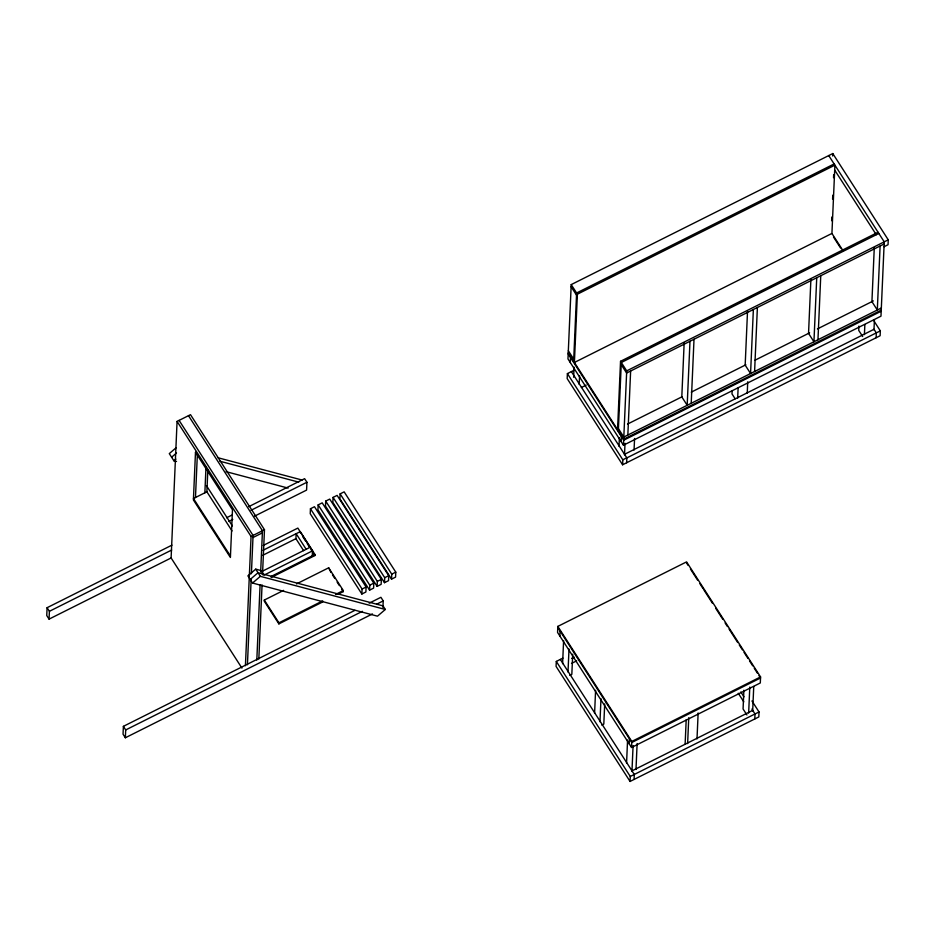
<?xml version="1.0" encoding="UTF-8"?>
<svg xmlns="http://www.w3.org/2000/svg" width="935" height="935" viewBox="0 0 935 935"><rect width="100%" height="100%" fill="white"/><g stroke="black" fill="none" stroke-linecap="round" stroke-linejoin="round"><path stroke-width="1.4" d="M171.946 545.14L47.089 607.703L46.75 615.534L49.064 619.122L171.315 557.868M49.064 619.122L49.403 611.303L47.089 607.703M354.891 610.345L123.385 726.343L123.046 734.174L125.36 737.762L372.469 613.944M125.36 737.762L125.699 729.943L123.385 726.343M262.501 574.756L264.476 529.713L190.495 414.673L177.077 421.393L171.117 557.961L241.943 668.116M195.473 497.537L197.367 454.165M204.858 492.827L206.004 466.787M232.055 530.963L206.88 491.798L207.827 470.118M245.414 665.743L251.059 536.433L177.077 421.393M247.424 664.773L251.153 579.478M251.398 573.704L253.069 535.428L179.088 420.376M256.809 660.075L260.094 584.901M260.666 571.881L262.466 530.718L188.484 415.678M258.831 659.023L262.057 584.924M283.609 590.382L264.301 600.06L264.254 601.123L278.887 623.89L322.668 601.953M278.887 623.89L278.934 622.827L264.301 600.06M303.641 550.657L295.927 538.677L296.15 533.698L306.166 549.277M300.275 532.786L300.322 531.723L314.966 554.49L314.92 555.554L271.138 577.491M248.687 506.688L304.611 478.662L306.925 482.261L306.587 490.092L254.554 516.155M310.455 508.745L310.233 513.724L361.868 594.017L365.889 591.995L366.111 587.016L314.476 506.723L310.455 508.745L362.079 589.038L361.868 594.017M312.278 555.834L312.5 550.855L297.856 528.088L263.214 545.444M318.157 504.877L317.947 509.856L369.582 590.149L373.603 588.127L373.813 583.148L322.189 502.866L318.157 504.877L369.792 585.17L369.582 590.149M325.707 501.102L325.485 506.08L377.121 586.374L381.141 584.352L381.363 579.373L329.728 499.08L325.707 501.102L377.343 581.383L377.121 586.374M296.488 583.931L328.676 567.802L330.943 572.465M333.082 497.397L332.86 502.375L384.495 582.669L388.528 580.658L388.738 575.679L337.103 495.386L333.082 497.397L384.717 577.69L384.495 582.669M340.13 493.867L339.908 498.858L391.543 579.139L395.563 577.129L395.785 572.15L344.15 491.857L340.13 493.867L391.753 574.16L391.543 579.139M338.119 594.216L343.274 591.633L343.32 590.569L328.676 567.802M382.929 607.423L383.221 600.901L380.907 597.301L369.196 603.168M574.008 370.283L567.393 373.603L567.171 378.582L622.605 464.777L880.127 335.735L880.338 330.873L874.085 321.149M884.007 246.746L888.04 244.736L888.25 239.827L832.769 153.55L571.215 284.602L567.977 358.935L623.458 445.212L880.98 316.182L884.229 241.849L828.737 155.561M562.917 658.111L556.302 661.431L556.08 666.41L630.061 781.45L758.823 716.935L759.033 711.956L751.95 700.946M557.821 626.403L557.564 632.446L631.546 747.486L760.307 682.971L760.564 676.928L686.582 561.877L557.821 626.403L631.803 741.443L631.546 747.486M570.292 362.535L570.502 357.556M559.878 636.045L560.088 631.055M571.414 371.698L626.847 457.893L880.338 330.873M573.634 361.272L576.615 292.982L834.137 163.952M573.634 377.272L574.078 367.163M577.386 294.186L574.406 362.476L831.928 233.434L834.908 165.144L577.386 294.186L571.215 284.602M562.601 663.663L563.606 640.58M579.186 384.367L579.571 375.706M568.001 672.055L569.006 648.972M572.711 654.173L571.834 674.357L569.824 675.374M594.59 713.393L595.595 690.31M599.978 721.785L600.983 698.702M604.7 703.903L603.811 724.099L601.801 725.104M617.556 429.586L620.536 361.296L878.058 232.254M618.327 430.778L621.308 362.5L878.83 233.458M619.017 446.299L619.391 437.638M621.144 441.624L621.366 436.645M622.605 464.777L622.827 459.798L567.393 373.603M623.458 445.212L626.707 370.879L620.536 361.296M624.51 454.842L625.012 443.283M626.625 462.767L626.847 457.788L622.827 459.798M627.841 435.02L630.634 370.996M634.059 450.051L634.573 438.503M626.567 763.124L627.572 740.053M629.232 743.898L629.454 738.919M630.061 781.45L630.272 776.471L556.302 661.431M631.955 771.515L633.088 745.557M634.082 779.439L634.304 774.46L560.322 659.42M635.987 769.505L637.121 743.535M684.151 343.063L681.802 396.896L687.19 405.276L689.983 341.263M691.21 403.266L694.015 339.241M685.121 744.353L686.197 719.833M687.622 743.629L688.756 717.659M697.007 738.919L698.141 712.961M732.117 391.04L732 393.927L735.132 398.801M737.68 398.135L738.112 388.025M747.521 311.297L745.172 365.141L750.571 373.521L753.365 309.508M747.229 393.343L747.731 381.796M754.592 371.511L757.385 307.486M743.886 690.229L743.068 708.987L746.925 714.971M748.654 713.043L749.788 687.085M752.675 711.032L753.739 686.512M754.79 718.957L755.012 713.978L751.869 709.081M810.89 279.542L808.541 333.386L813.941 341.766L816.734 277.753M817.961 339.756L820.755 275.731M832.653 155.993L832.769 153.55M831.659 220.718L831.823 217.013M832.594 199.108L832.769 195.181M833.529 177.72L833.669 174.623M858.938 326.081L858.739 330.417L862.666 336.507M864.419 334.625L864.863 324.515M874.272 247.787L871.923 301.631L877.31 310.011L880.104 245.998M873.98 329.833L874.424 319.723M876.107 337.757L876.317 332.883L874.003 329.295L624.533 454.305M176.131 447.748L169.293 453.615L173.922 460.815L176.528 461.504M171.608 457.215L176.493 453.019M173.922 460.815L175.873 459.132M263.238 574.113L260.923 570.525L255.722 569.146L247.904 575.855L252.532 583.043L377.495 616.177L385.313 609.468L382.999 605.868L258.025 572.734L250.218 579.443M252.532 583.043L260.339 576.334L385.313 609.468M206.88 491.798L193.463 498.519L230.454 556.044M226.574 517.768L231.775 515.162M49.403 611.303L171.666 550.037M228.888 521.368L232.792 519.404M251.001 510.288L306.925 482.261M251.059 536.433L264.476 529.713M252.976 537.555L262.373 532.856M581.383 387.499L586.163 385.103M263.015 550.294L300.17 531.676M626.707 370.879L888.25 239.827M262.805 555.273L295.927 538.677M884.136 243.977L626.614 373.018L621.214 364.627M262.84 570.981L310.186 547.255M263.752 575.282L312.5 550.855M271.185 576.428L314.966 554.49M627.525 424.081L682.153 396.72M691.257 392.151L745.885 364.779M754.989 360.22L809.616 332.848M817.412 328.933L873.337 300.918M881.343 308.001L623.82 437.042L618.421 428.651M881.249 310.128L623.727 439.169L568.235 352.892M881.202 311.203L623.68 440.233L568.188 353.956M278.934 622.827L322.715 600.889M335.595 594.438L343.32 590.569M362.079 589.038L366.111 587.016M369.792 585.17L373.813 583.148M377.343 581.383L381.363 579.373M384.717 577.69L388.738 575.679M391.753 574.16L395.785 572.15M125.699 729.943L362.406 611.326M376.712 604.162L383.221 600.901M571.717 658.462L574.312 657.153M571.495 663.441L576.696 660.835M631.803 741.443L760.564 676.928M631.99 770.861L752.698 710.378M630.272 776.471L759.033 711.956M217.832 457.706L302.087 480.041M219.854 461.224L298.756 482.144M226.13 471.672L288.12 488.105M834.686 170.053L876.282 234.72M832.01 233.575L842.949 250.58M833.506 237.034L840.565 248.009M571.121 286.729L576.521 295.121M568.328 350.754L573.728 359.145M686.535 562.94L688.113 565.394M690.427 568.994L697.557 580.086M699.883 583.697L703.062 588.653M703.821 589.833L712.517 603.332M715.649 608.217L722.743 619.239M725.104 622.92L727.465 626.602M729.043 629.033L737.715 642.532M739.269 644.951L742.448 649.883M743.991 652.291L747.965 658.462M749.508 660.858L752.687 665.813M754.229 668.198L757.42 673.165M758.951 675.538L760.517 677.992L631.756 742.507L557.774 627.467M740.847 691.947L743.991 696.844M738.264 693.256L743.781 701.823M332.486 574.861L334.788 578.449M337.103 582.049L339.417 585.637M341.731 589.237L343.274 591.633M302.589 536.386L305.675 541.178M307.218 543.574L309.52 547.162M311.063 549.57L314.92 555.554M206.471 485.662L232.371 525.926M255.722 569.146L260.339 576.334M195.485 452.283L193.405 499.944L230.396 557.47L232.476 509.809L195.485 452.283"/></g></svg>
